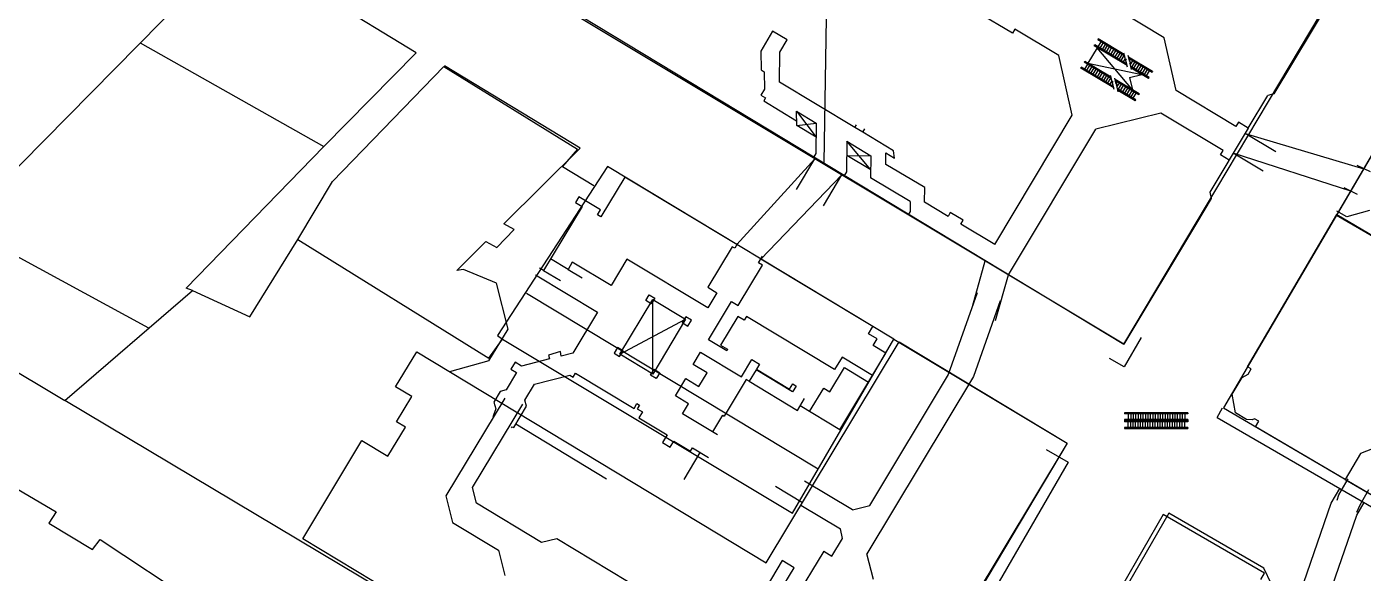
# Model space of a CAD drawing. Header units: inches. Extents: x 2320 to 12644, y -1199 to 8127.
# Drawn here: x 5518 to 6858, y 4527 to 5075 of the extents above; entities that cross this region are included whole.
import ezdxf

# ---------------------------------------------------------------- set-up
doc = ezdxf.new("R2010")
doc.units = ezdxf.units.IN
doc.header["$LTSCALE"] = 32
doc.header["$MEASUREMENT"] = 0
doc.layers.add('Buildings', color=1, linetype='Continuous')
doc.layers.add('Floor Plan', color=4, linetype='Continuous')

msp = doc.modelspace()

# ---------------------------------------------------------------- linework, layer by layer
at = {"layer": 'Buildings'}
for p, q in [((5813.1, 5242.9), (6618.1, 4756.4)), ((6320.9, 5173.7), (6317.2, 4938.5)), ((5729.1, 5157.6), (5386.8, 4810.3)), ((5908.4, 5048.6), (5729.1, 5157.6)), ((6618.1, 4756.4), (6856.3, 5156.4)), ((6955.4, 5097.5), (6717.9, 4692.7)), ((5631.4, 5058.5), (5815.6, 4954.5)), ((5815.6, 4954.5), (5908.4, 5048.6)), ((5824.4, 4919.4), (5936, 5034.8)), ((5936, 5034.8), (6070.1, 4952)), ((5677.7, 4812.8), (5815.6, 4954.5)), ((6070.1, 4952), (6055.1, 4934.5)), ((6100.2, 4934.5), (5989.9, 4765.2)), ((6055.1, 4934.5), (6086.4, 4915.7)), ((6387.4, 4761.4), (6100.2, 4934.5)), ((5789.7, 4861.5), (5824.4, 4919.4)), ((5640.1, 4772.7), (5450.9, 4875.4)), ((5741.6, 4784), (5789.7, 4861.5)), ((5789.7, 4861.5), (5981.1, 4742.6)), ((5683.9, 4810.3), (5677.7, 4812.8)), ((5388, 4800.3), (5556, 4700)), ((5556, 4700), (5683.9, 4810.3)), ((5683.9, 4810.3), (5741.6, 4784)), ((6019, 4807.7), (6311.6, 4631.4)), ((5981.1, 4742.6), (5994.9, 4761.4)), ((5989.9, 4765.2), (5994.9, 4761.5)), ((5994.9, 4761.4), (6285.8, 4587.1)), ((6285.8, 4587.1), (6387.4, 4761.4)), ((6387.4, 4761.4), (6561.2, 4657.4)), ((6316.6, 4246.9), (5556, 4700)), ((6717.9, 4692.7), (6942.8, 4560.8)), ((6561.2, 4657.4), (6316.6, 4246.9)), ((5492.1, 4621), (5547.3, 4588.4)), ((5547.3, 4588.4), (5539.8, 4577.1)), ((6663.2, 4587.1), (6554.7, 4399.6)), ((6758.5, 4532), (6663.2, 4587.1)), ((5539.8, 4577.1), (5583.6, 4550.8)), ((5583.6, 4550.8), (5591.2, 4560.8)), ((5591.2, 4560.8), (5694, 4493.1)), ((6774, 4499.8), (6758.5, 4532))]:
    msp.add_line(p, q, dxfattribs=at)
at = {"layer": 'Floor Plan'}
for p, q in [((6856, 5153.3), (6768.6, 5007.3)), ((6831.5, 4885.6), (6954.9, 5096.7)), ((6618.2, 4756.5), (6070.7, 5084.6)), ((6506.4, 5068.2), (6471.4, 5089.1)), ((6658.6, 5063.6), (6611.5, 5091.8)), ((6265.8, 5070.1), (6253.9, 5050.3)), ((6280.4, 5061.4), (6265.8, 5070.1)), ((6508.8, 5072.3), (6506.4, 5068.2)), ((6552.9, 5045.8), (6508.8, 5072.3)), ((6273.1, 5049.2), (6280.4, 5061.4)), ((6588.2, 5055.6), (6588.8, 5056.5)), ((6621.3, 5035.8), (6588.2, 5055.6)), ((6620.9, 5037.2), (6588.8, 5056.5)), ((6592.3, 5062.4), (6591.8, 5061.5)), ((6618.9, 5045.2), (6591.8, 5061.5)), ((6595, 5059.6), (6592, 5054.6)), ((6618.5, 5046.7), (6592.3, 5062.4)), ((6597.1, 5058.3), (6594.1, 5053.3)), ((6599.2, 5057), (6596.2, 5052)), ((6601.3, 5055.8), (6598.3, 5050.8)), ((6603.4, 5054.5), (6600.4, 5049.5)), ((6670.5, 5010.8), (6658.6, 5063.6)), ((6253.9, 5050.3), (6254.2, 5031.4)), ((6272.6, 5019), (6273.1, 5049.2)), ((6566.3, 4985.9), (6552.9, 5045.8)), ((6591.4, 5053.7), (6582.1, 5038.1)), ((6626.8, 5011.3), (6591.4, 5053.7)), ((6605.5, 5053.2), (6602.5, 5048.2)), ((6607.6, 5052), (6604.7, 5047)), ((6609.8, 5050.7), (6606.8, 5045.7)), ((6611.9, 5049.4), (6608.9, 5044.4)), ((6614, 5048.2), (6611, 5043.2)), ((6616.1, 5046.9), (6613.1, 5041.9)), ((6618.2, 5045.7), (6615.2, 5040.7)), ((6619.5, 5043), (6617.3, 5039.4)), ((6619.7, 5041.9), (6618.2, 5048.2)), ((6620.4, 5042.1), (6619.4, 5040.4)), ((6620.1, 5040.6), (6619.4, 5040.4)), ((6620.4, 5042.1), (6619.7, 5041.9)), ((6621.7, 5034.3), (6620.1, 5040.6)), ((6623.9, 5039.4), (6622.4, 5045.7)), ((6646.9, 5029.7), (6622.7, 5044.2)), ((6646.3, 5028.8), (6623.1, 5042.7)), ((6624.5, 5041.9), (6623.7, 5040.4)), ((6626.7, 5040.6), (6624.5, 5037)), ((6072.9, 4952.9), (5936.7, 5035.5)), ((6254.2, 5031.4), (6257.4, 5029.5)), ((6257.4, 5029.5), (6257.5, 5012)), ((6574.9, 5033.2), (6575.4, 5034.1)), ((6607.9, 5013.4), (6574.9, 5033.2)), ((6607.5, 5014.9), (6575.4, 5034.1)), ((6578.9, 5040), (6578.4, 5039.1)), ((6605.5, 5022.9), (6578.4, 5039.1)), ((6581.6, 5037.2), (6578.6, 5032.2)), ((6605.2, 5024.3), (6578.9, 5040)), ((6583.7, 5036), (6580.7, 5031)), ((6582.1, 5038.1), (6636.1, 5026.9)), ((6585.8, 5034.7), (6582.8, 5029.7)), ((6587.9, 5033.4), (6584.9, 5028.4)), ((6590, 5032.2), (6587, 5027.2)), ((6592.1, 5030.9), (6589.1, 5025.9)), ((6594.3, 5029.6), (6591.3, 5024.6)), ((6596.4, 5028.4), (6593.4, 5023.4)), ((6598.5, 5027.1), (6595.5, 5022.1)), ((6620.3, 5039.6), (6619.4, 5038.1)), ((6624.6, 5039.6), (6623.6, 5037.9)), ((6624.3, 5038), (6623.6, 5037.9)), ((6624.6, 5039.6), (6623.9, 5039.4)), ((6625.8, 5031.8), (6624.3, 5038)), ((6643.4, 5023.8), (6625.1, 5034.7)), ((6642.8, 5022.9), (6625.5, 5033.3)), ((6628.8, 5039.3), (6625.8, 5034.3)), ((6630.9, 5038.1), (6627.9, 5033.1)), ((6633, 5036.8), (6630, 5031.8)), ((6635.1, 5035.5), (6632.1, 5030.5)), ((6637.2, 5034.3), (6634.2, 5029.3)), ((6639.3, 5033), (6636.3, 5028)), ((6641.4, 5031.7), (6638.5, 5026.7)), ((6643.6, 5030.5), (6640.6, 5025.5)), ((6646.9, 5029.7), (6646.3, 5028.8)), ((6348.3, 4973.6), (6272.6, 5019)), ((6600.6, 5025.8), (6597.6, 5020.8)), ((6602.7, 5024.6), (6599.7, 5019.6)), ((6604.8, 5023.3), (6601.8, 5018.3)), ((6606.1, 5020.6), (6603.9, 5017)), ((6606.3, 5019.6), (6604.8, 5025.9)), ((6607, 5019.7), (6606, 5018)), ((6606.7, 5018.2), (6606, 5018)), ((6606.9, 5017.2), (6606, 5015.8)), ((6607, 5019.7), (6606.3, 5019.6)), ((6608.3, 5011.9), (6606.7, 5018.2)), ((6610.5, 5017.1), (6609, 5023.3)), ((6633.5, 5007.3), (6609.3, 5021.8)), ((6633, 5006.4), (6609.7, 5020.4)), ((6611.2, 5017.2), (6610.2, 5015.5)), ((6610.9, 5015.7), (6610.2, 5015.5)), ((6611.2, 5019.5), (6610.3, 5018.1)), ((6611.2, 5017.2), (6610.5, 5017.1)), ((6612.5, 5009.4), (6610.9, 5015.7)), ((6613.3, 5018.2), (6611.1, 5014.7)), ((6615.4, 5017), (6612.4, 5012)), ((6617.5, 5015.7), (6614.5, 5010.7)), ((6619.6, 5014.4), (6616.6, 5009.4)), ((6623.7, 5023.8), (6636.1, 5026.9)), ((6623.7, 5023.8), (6626.8, 5011.3)), ((6642.8, 5022.9), (6643.4, 5023.8)), ((6257.5, 5012), (6254, 5006.1)), ((6254, 5006.1), (6258.6, 5003.3)), ((6258.6, 5003.3), (6256.9, 5000.4)), ((6256.9, 5000.4), (6289.9, 4980.5)), ((6630, 5001.4), (6611.7, 5012.4)), ((6629.4, 5000.5), (6612.1, 5010.9)), ((6621.7, 5013.2), (6618.7, 5008.2)), ((6623.8, 5011.9), (6620.8, 5006.9)), ((6625.9, 5010.6), (6622.9, 5005.6)), ((6628.1, 5009.4), (6625.1, 5004.4)), ((6630.2, 5008.1), (6627.2, 5003.1)), ((6629.4, 5000.5), (6630, 5001.4)), ((6633.5, 5007.3), (6633, 5006.4)), ((6730.5, 4974.8), (6670.5, 5010.8)), ((6742.9, 4973.1), (6762.4, 5005.7)), ((6768.6, 5007.3), (6762.4, 5005.7)), ((6290.1, 4975.7), (6289.7, 4990.2)), ((6289.7, 4990.2), (6309.6, 4978.2)), ((6289.7, 4990.2), (6309.4, 4964.1)), ((6655.2, 4988.2), (6589.8, 4971.9)), ((6717.7, 4950.8), (6655.2, 4988.2)), ((6290.1, 4975.7), (6309.6, 4978.2)), ((6309.4, 4964.1), (6290.1, 4975.7)), ((6309.6, 4978.2), (6309.1, 4947.7)), ((6348.3, 4973.6), (6350, 4976.4)), ((6356.2, 4968.9), (6348.3, 4973.6)), ((6488.8, 4856.5), (6566.3, 4985.9)), ((6733, 4979), (6730.5, 4974.8)), ((6742.9, 4973.1), (6733, 4979)), ((6356.2, 4968.9), (6358.3, 4972.3)), ((6387, 4950.4), (6356.2, 4968.9)), ((6502.3, 4825.9), (6589.8, 4971.9)), ((6742.9, 4973.1), (6704.4, 4908.9)), ((6770.5, 4949.2), (6739.6, 4967.7)), ((6739.6, 4967.7), (6858.9, 4932.4)), ((5996.2, 4877.2), (6072.9, 4952.9)), ((6309.1, 4947.7), (6306.5, 4943.3)), ((6340.3, 4959.9), (6339.8, 4929.3)), ((6340.3, 4959.9), (6364.4, 4945.4)), ((6364.2, 4931.3), (6340.3, 4959.9)), ((6379.5, 4936.7), (6379.4, 4948.3)), ((6379.4, 4948.3), (6388.1, 4943.1)), ((6388.1, 4943.1), (6387, 4950.4)), ((6714.9, 4946.2), (6717.7, 4950.8)), ((6757.9, 4929.8), (6727.8, 4947.9)), ((6845.8, 4910), (6727.8, 4947.9)), ((6230, 4856.3), (6308.1, 4942.3)), ((6289.8, 4911.7), (6308.1, 4942.3)), ((6364.2, 4931.3), (6340.1, 4945.7)), ((6340.1, 4945.7), (6364.4, 4945.3)), ((6364.4, 4945.4), (6364, 4923.3)), ((6418.3, 4913.5), (6379.5, 4936.7)), ((6723.6, 4941), (6714.9, 4946.2)), ((6851.8, 4935.8), (6865.2, 4929.5)), ((6117.6, 4924), (6093.6, 4884.1)), ((6230, 4856.3), (6117.6, 4924)), ((6335.2, 4926.1), (6254, 4841.8)), ((6316.7, 4895.2), (6335.2, 4926.1)), ((6339.8, 4929.3), (6337.2, 4924.9)), ((6403.7, 4899.6), (6364, 4923.3)), ((6418.1, 4898.8), (6418.3, 4913.5)), ((6704.4, 4908.9), (6705.7, 4902.5)), ((6838.6, 4913.4), (6852.1, 4907)), ((6074.7, 4894.5), (6036.1, 4830.3)), ((6071.4, 4904.3), (6068, 4898.5)), ((6068, 4898.5), (6074.7, 4894.5)), ((6093.3, 4891.1), (6071.4, 4904.3)), ((6403.7, 4899.6), (6403.7, 4889.4)), ((6441.7, 4884.6), (6418.1, 4898.8)), ((6705.7, 4902.5), (6690.8, 4877.7)), ((6090.3, 4886.2), (6093.3, 4891.1)), ((6093.6, 4884.1), (6090.3, 4886.2)), ((6403.7, 4889.4), (6401.8, 4886.2)), ((6444, 4888.5), (6441.7, 4884.6)), ((6457, 4880.7), (6444, 4888.5)), ((6454.7, 4876.9), (6457, 4880.7)), ((6742.1, 4733.8), (6831.6, 4886.4)), ((7049.9, 4757.5), (6831.5, 4885.6)), ((6841.6, 4884), (6831.6, 4889.8)), ((6831.6, 4886.4), (7056.4, 4754.5)), ((6864.3, 4890.4), (6841.6, 4884)), ((5989.2, 4853.5), (6006.5, 4871.5)), ((6006.5, 4871.5), (5996.2, 4877.2)), ((6488.8, 4856.5), (6454.7, 4876.9)), ((6690.8, 4877.7), (6618.2, 4756.5)), ((5949.1, 4830.3), (5978.1, 4859.4)), ((5978.1, 4859.4), (5989.2, 4853.5)), ((6225.2, 4854.1), (6200.7, 4813.5)), ((6227.8, 4852.6), (6225.2, 4854.1)), ((6230.6, 4857.3), (6227.8, 4852.6)), ((6060.6, 4831.5), (6043.1, 4842.1)), ((6119.6, 4841.7), (6103.7, 4815.3)), ((6200.8, 4792.8), (6119.6, 4841.7)), ((6251.7, 4838), (6255.7, 4844.6)), ((6366.3, 4774.1), (6254, 4841.8)), ((6466.1, 4794.4), (6479, 4839.9)), ((5955.9, 4831.2), (5949.1, 4830.3)), ((5988.9, 4817.7), (5955.9, 4831.2)), ((6027.9, 4826), (6090.2, 4788.5)), ((6036.1, 4830.3), (6032.1, 4832.7)), ((6036.1, 4830.3), (6052.9, 4820.2)), ((6064.9, 4838.6), (6060.6, 4831.5)), ((6060.6, 4831.5), (6074.6, 4823.1)), ((6103.7, 4815.3), (6064.9, 4838.6)), ((6231.2, 4795.3), (6255.5, 4835.7)), ((6255.5, 4835.7), (6251.7, 4838)), ((6489.4, 4780.4), (6502.3, 4825.9)), ((6000.6, 4771.7), (5988.9, 4817.7)), ((6200.7, 4813.5), (6209.9, 4807.9)), ((6145.5, 4726.6), (6145.5, 4801.4)), ((6209.9, 4807.9), (6200.8, 4792.8)), ((6201.4, 4761), (6224.5, 4799.4)), ((6224.5, 4799.4), (6231.2, 4795.3)), ((6470.8, 4808), (6442, 4726)), ((6494, 4799.9), (6467.4, 4724)), ((6090.2, 4788.5), (6065.5, 4747.5)), ((6112.4, 4746.6), (6178.5, 4781.5)), ((6231, 4784.4), (6213.6, 4755.5)), ((6237.2, 4780.7), (6231, 4784.4)), ((6239.5, 4784.4), (6237.2, 4780.7)), ((6328, 4731.1), (6239.5, 4784.4)), ((6362.1, 4767), (6366.3, 4774.1)), ((5981.3, 4739.7), (6000.6, 4771.7)), ((6219.7, 4750), (6201.4, 4761)), ((6259.4, 4537.4), (6392.8, 4758.9)), ((6370.7, 4761.8), (6362.1, 4767)), ((6366.7, 4755.1), (6370.7, 4761.8)), ((6392.8, 4758.9), (6561.2, 4657.4)), ((6635.5, 4763.3), (6618.4, 4733.7)), ((5887.7, 4713.8), (5908.8, 4748.7)), ((5908.8, 4748.7), (6259.4, 4537.4)), ((6053.1, 4749.1), (6040.9, 4745.5)), ((6040.9, 4745.5), (6042, 4741.7)), ((6053.8, 4744.6), (6053.1, 4749.1)), ((6065.5, 4747.5), (6053.8, 4744.6)), ((6186.2, 4736.1), (6193.6, 4748.4)), ((6193.6, 4748.4), (6234.5, 4723.8)), ((6213.6, 4755.5), (6220.5, 4751.4)), ((6220.5, 4751.4), (6219.7, 4750)), ((6333.2, 4670.8), (6379.4, 4747.4)), ((6379.4, 4747.4), (6366.7, 4755.1)), ((5981.3, 4739.7), (5941.8, 4728.8)), ((6007.5, 4738.5), (6003.3, 4731.5)), ((6013.9, 4734.6), (6007.5, 4738.5)), ((6042, 4741.7), (6013.9, 4734.6)), ((6200.1, 4727.8), (6186.2, 4736.1)), ((6234.5, 4723.8), (6244.9, 4741.1)), ((6244.9, 4741.1), (6252.6, 4736.5)), ((6252.6, 4736.5), (6249.5, 4731.3)), ((6323.2, 4708.7), (6337.9, 4733.1)), ((6335.4, 4743.5), (6328, 4731.1)), ((6365.9, 4725.1), (6335.4, 4743.5)), ((6337.9, 4733.1), (6362, 4718.6)), ((6618.4, 4733.7), (6603.7, 4742.2)), ((6745.8, 4731.7), (6742.1, 4733.8)), ((6009, 4728.1), (5998.5, 4710.7)), ((6003.3, 4731.5), (6009, 4728.1)), ((6026.8, 4716.4), (6062.4, 4725.5)), ((6062.4, 4725.5), (6065.6, 4723.5)), ((6065.6, 4723.5), (6068, 4727.5)), ((6068, 4727.5), (6126.8, 4692.1)), ((6168.4, 4704.6), (6178.9, 4722)), ((6178.9, 4722), (6191.9, 4714.1)), ((6191.9, 4714.1), (6200.1, 4727.8)), ((6239.4, 4721.1), (6217.3, 4684.4)), ((6242.3, 4719.4), (6239.4, 4721.1)), ((6249.2, 4730.8), (6242.3, 4719.4)), ((6242.3, 4719.4), (6290.7, 4690.2)), ((6285.8, 4708.8), (6249.2, 4730.8)), ((6249.5, 4731.3), (6282.7, 4711.3)), ((6467.4, 4724), (6360.4, 4546.5)), ((6442, 4726), (6362.9, 4594.7)), ((6726.7, 4706.4), (6736.6, 4723.2)), ((6736.6, 4723.2), (6742.8, 4726.5)), ((6742.8, 4726.5), (6745.8, 4731.7)), ((5903.9, 4704), (5887.7, 4713.8)), ((5992.5, 4709.1), (5986.2, 4698.5)), ((5998.5, 4710.7), (5992.5, 4709.1)), ((6017.2, 4700.5), (6026.8, 4716.4)), ((6282.7, 4711.3), (6285.9, 4716.6)), ((6289.3, 4714.5), (6285.8, 4708.8)), ((6285.9, 4716.6), (6289.3, 4714.5)), ((6302.9, 4689.1), (6317, 4712.5)), ((6317, 4712.5), (6323.2, 4708.7)), ((6730, 4687.6), (6726.7, 4706.4)), ((5888.6, 4678.6), (5903.9, 4704)), ((5997.1, 4702.4), (5938.1, 4604.5)), ((5964.8, 4612.8), (6015.1, 4696.3)), ((5986.2, 4698.5), (5988.1, 4691.6)), ((6006.1, 4672.9), (6019, 4694.3)), ((6019, 4694.3), (6017.2, 4700.5)), ((6126.8, 4692.1), (6129.7, 4697)), ((6129.7, 4697), (6132.2, 4695.4)), ((6132.2, 4695.4), (6130, 4691.8)), ((6181.4, 4696.8), (6168.4, 4704.6)), ((6175.4, 4686.8), (6181.4, 4696.8)), ((6290.7, 4690.2), (6297.9, 4702.2)), ((6333.2, 4670.8), (6293.4, 4694.8)), ((6711.6, 4683.1), (6717.1, 4692.7)), ((5897.5, 4673.3), (5888.6, 4678.6)), ((5988.1, 4691.6), (5985.3, 4683.7)), ((6130, 4691.8), (6135.3, 4688.6)), ((6135.3, 4688.6), (6131.7, 4682.7)), ((6131.7, 4682.7), (6160, 4665.6)), ((6210.6, 4665.6), (6175.4, 4686.8)), ((6205.7, 4668.6), (6215.8, 4685.3)), ((6215.8, 4685.3), (6217.3, 4684.4)), ((6682.4, 4687.7), (6618.7, 4687.7)), ((6618.7, 4687.7), (6618.7, 4686.7)), ((6682.4, 4686.7), (6618.7, 4686.7)), ((6618.7, 4680.9), (6618.7, 4678.7)), ((6682.4, 4680.9), (6618.7, 4680.9)), ((6682.4, 4679.8), (6618.7, 4679.8)), ((6682.4, 4678.7), (6618.7, 4678.7)), ((6622.5, 4686.7), (6622.5, 4680.9)), ((6622.5, 4672.9), (6622.5, 4678.7)), ((6624.9, 4686.7), (6624.9, 4680.9)), ((6624.9, 4672.9), (6624.9, 4678.7)), ((6627.4, 4686.7), (6627.4, 4680.9)), ((6627.4, 4672.9), (6627.4, 4678.7)), ((6629.9, 4686.7), (6629.9, 4680.9)), ((6629.9, 4672.9), (6629.9, 4678.7)), ((6632.3, 4686.7), (6632.3, 4680.9)), ((6632.3, 4672.9), (6632.3, 4678.7)), ((6634.8, 4686.7), (6634.8, 4680.9)), ((6634.8, 4672.9), (6634.8, 4678.7)), ((6637.2, 4686.7), (6637.2, 4680.9)), ((6637.2, 4672.9), (6637.2, 4678.7)), ((6639.7, 4686.7), (6639.7, 4680.9)), ((6639.7, 4672.9), (6639.7, 4678.7)), ((6642.2, 4686.7), (6642.2, 4680.9)), ((6642.2, 4672.9), (6642.2, 4678.7)), ((6644.6, 4686.7), (6644.6, 4680.9)), ((6644.6, 4672.9), (6644.6, 4678.7)), ((6647.1, 4686.7), (6647.1, 4680.9)), ((6647.1, 4672.9), (6647.1, 4678.7)), ((6649.6, 4686.7), (6649.6, 4680.9)), ((6649.6, 4672.9), (6649.6, 4678.7)), ((6652, 4686.7), (6652, 4680.9)), ((6652, 4672.9), (6652, 4678.7)), ((6654.5, 4686.7), (6654.5, 4680.9)), ((6654.5, 4672.9), (6654.5, 4678.7)), ((6656.9, 4686.7), (6656.9, 4680.9)), ((6656.9, 4672.9), (6656.9, 4678.7)), ((6659.4, 4686.7), (6659.4, 4680.9)), ((6659.4, 4672.9), (6659.4, 4678.7)), ((6661.9, 4686.7), (6661.9, 4680.9)), ((6661.9, 4672.9), (6661.9, 4678.7)), ((6664.3, 4686.7), (6664.3, 4680.9)), ((6664.3, 4672.9), (6664.3, 4678.7)), ((6666.8, 4686.7), (6666.8, 4680.9)), ((6666.8, 4672.9), (6666.8, 4678.7)), ((6669.3, 4686.7), (6669.3, 4680.9)), ((6669.3, 4672.9), (6669.3, 4678.7)), ((6671.7, 4686.7), (6671.7, 4680.9)), ((6671.7, 4672.9), (6671.7, 4678.7)), ((6674.2, 4686.7), (6674.2, 4680.9)), ((6674.2, 4672.9), (6674.2, 4678.7)), ((6676.7, 4686.7), (6676.7, 4680.9)), ((6676.7, 4672.9), (6676.7, 4678.7)), ((6679.1, 4686.7), (6679.1, 4680.9)), ((6679.1, 4672.9), (6679.1, 4678.7)), ((6682.4, 4687.7), (6682.4, 4686.7)), ((6682.4, 4680.9), (6682.4, 4678.7)), ((6711.6, 4683.1), (7100.1, 4458.2)), ((6741, 4681.1), (6730, 4687.6)), ((6746.6, 4680.8), (6741, 4681.1)), ((6749.1, 4681.8), (6746.6, 4680.8)), ((6753.4, 4679.3), (6749.1, 4681.8)), ((6750.2, 4673.8), (6753.4, 4679.3)), ((5879.9, 4644.2), (5897.5, 4673.3)), ((6003.9, 4672.8), (6004.6, 4673.8)), ((6004.6, 4673.8), (6006.1, 4672.9)), ((6099.3, 4621.3), (6008.1, 4676.2)), ((6160, 4665.6), (6155.4, 4658)), ((6618.7, 4672.9), (6618.7, 4671.9)), ((6682.4, 4672.9), (6618.7, 4672.9)), ((6618.7, 4671.9), (6682.4, 4671.9)), ((6682.4, 4672.9), (6682.4, 4671.9)), ((6840.2, 4621), (6750.2, 4673.8)), ((5794.5, 4561.5), (5853.8, 4660)), ((5853.8, 4660), (5879.9, 4644.2)), ((6155.4, 4658), (6163, 4653.4)), ((6163, 4653.4), (6166.6, 4659.4)), ((6166.6, 4659.4), (6183.5, 4649.2)), ((6183.5, 4649.2), (6185.5, 4652.5)), ((6185.5, 4652.5), (6201.5, 4642.8)), ((6561.2, 4657.4), (6314.5, 4248.1)), ((6877.7, 4655.5), (6855.4, 4646.8)), ((6177, 4620.9), (6193.2, 4647.9)), ((6540.2, 4650.8), (6562.1, 4638.1)), ((6855.4, 4646.8), (6840.2, 4621)), ((6562.1, 4638.1), (6333, 4242.5)), ((5968.7, 4597), (5964.8, 4612.8)), ((6268.7, 4614.3), (6295.8, 4597.9)), ((6345.8, 4590.5), (6297.8, 4619.3)), ((6826, 4597), (6834.6, 4611.9)), ((6833.7, 4605.6), (6843.1, 4621.5)), ((6840.2, 4621), (6942.8, 4560.8)), ((5938.1, 4604.5), (5944.7, 4577.8)), ((6831.9, 4600.1), (6833.7, 4605.6)), ((6863.5, 4610.4), (6854.6, 4595.2)), ((6033.9, 4557.7), (5968.7, 4597)), ((6294.2, 4595.1), (6333.7, 4571.4)), ((6345.8, 4590.5), (6363.3, 4594.8)), ((6657.6, 4585.7), (6616.6, 4514.9)), ((6759, 4527), (6657.6, 4585.7)), ((6798.5, 4517.7), (6826, 4597)), ((6824.3, 4505.9), (6851.8, 4585.2)), ((6854.6, 4595.2), (6851.5, 4587.7)), ((6851.8, 4585.2), (6859.1, 4597.7)), ((5944.7, 4577.8), (5991, 4549.9)), ((6336, 4561.8), (6333.7, 4571.4)), ((6314.5, 4248.1), (5794.5, 4561.5)), ((6049.4, 4561.5), (6033.9, 4557.7)), ((6185.9, 4479.2), (6049.4, 4561.5)), ((6325.3, 4544), (6336, 4561.8)), ((5991, 4549.9), (5997.3, 4524.6)), ((6317, 4549.1), (6286.8, 4499)), ((6317, 4549.1), (6325.3, 4544)), ((6366.8, 4520.5), (6360.4, 4546.5)), ((6275.5, 4539.7), (6254.8, 4505.4)), ((6272.5, 4507.6), (6287.5, 4532.4)), ((6287.5, 4532.4), (6275.5, 4539.7)), ((6755.3, 4520.8), (6759, 4527))]:
    msp.add_line(p, q, dxfattribs=at)
for points in [[(6145.5, 4801.4), (6178.5, 4781.5), (6145.5, 4726.6), (6112.4, 4746.6)], [(6142, 4806.1), (6147.6, 4802.7), (6144.1, 4796.8), (6138.5, 4800.2)], [(6184.3, 4780.6), (6178.7, 4784), (6175.1, 4778.1), (6180.7, 4774.7)], [(6106.7, 4747.5), (6112.3, 4744.1), (6115.8, 4750), (6110.2, 4753.3)], [(6149, 4722), (6143.3, 4725.4), (6146.9, 4731.3), (6152.5, 4727.9)]]:
    msp.add_lwpolyline(points, close=True, dxfattribs=at)

doc.saveas('drawing.dxf')
